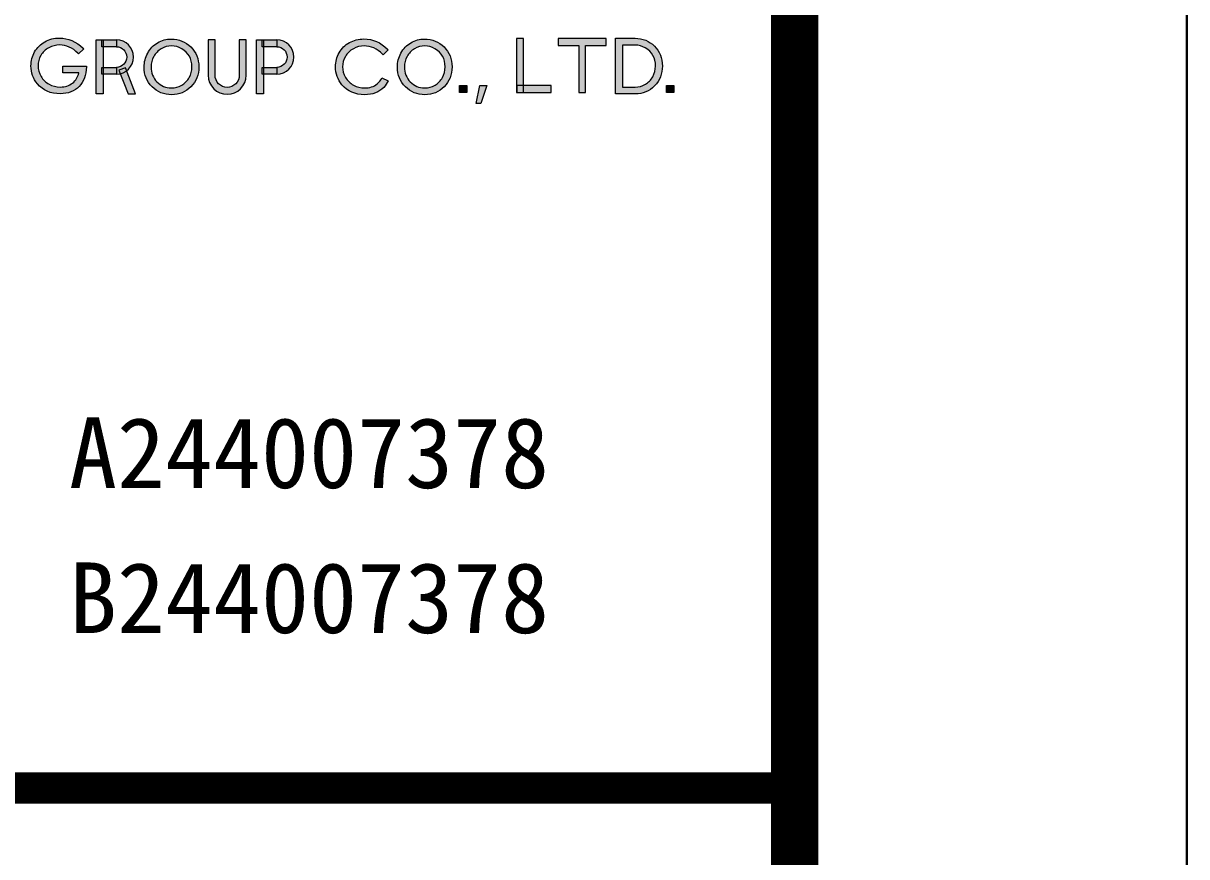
# Model space of a CAD drawing. Header units: millimetres. Extents: x 12325263 to 13848842, y -1463133 to 573208.
# Drawn here: x 12644391 to 12648842, y -1038945 to -1035758 of the extents above; entities that cross this region are included whole.
import ezdxf
from ezdxf.enums import TextEntityAlignment as Align

# ---------------------------------------------------------------- set-up
doc = ezdxf.new("R2010")
doc.units = ezdxf.units.MM
doc.header["$LTSCALE"] = 1000
for name, color, linetype in [('_U+56FE_U+5C42 1', 7, 'Continuous'), ('PUB_HATCH', 8, 'Continuous'), ('TITEXT', 7, 'Continuous'), ('TITLIN', 7, 'Continuous'), ('TITLIN1', 7, 'Continuous')]:
    doc.layers.add(name, color=color, linetype=linetype)
doc.styles.add('ACHT', font='simhei.ttf')
doc.styles.add('TITXC', font='simhei.ttf')
doc.styles.add('TITXV', font='', dxfattribs={"width": 0.7})
doc.styles.get('TITXV').set_extended_font_data('SimSun')

# ---------------------------------------------------------------- blocks, each defined once
blk = doc.blocks.new('logo2021new')
at = {"layer": '_U+56FE_U+5C42 1'}
h = blk.add_hatch(color=256, dxfattribs=at)
h.dxf.hatch_style = 2
edge = h.paths.add_edge_path()
edge.add_spline(control_points=[(397126.1, -17945.3), (397126.1, -17945.3), (397166.6, -17945.3), (397166.6, -17945.3), (397164.6, -17956.1), (397159.3, -17964.8), (397151, -17971.3), (397142.4, -17978.1), (397131.8, -17981.5), (397119.6, -17981.5), (397109.2, -17981.5), (397099.5, -17979.1), (397090.8, -17974.2), (397082.3, -17969.5), (397075.4, -17962.9), (397070.4, -17954.5), (397065.2, -17946.1), (397062.8, -17937.2), (397062.8, -17927.3), (397062.8, -17918.2), (397065.2, -17909.4), (397069.9, -17901.1), (397074.7, -17892.9), (397081.6, -17886.3), (397090.4, -17881.4), (397099, -17876.7), (397108.2, -17874.3), (397117.8, -17874.3), (397134.8, -17874.3), (397150.5, -17881.4), (397164.6, -17895.5), (397164.6, -17895.5), (397166.2, -17897.1), (397166.2, -17897.1), (397166.2, -17897.1), (397179.4, -17884.2), (397179.4, -17884.2), (397179.4, -17884.2), (397177.7, -17882.5), (397177.7, -17882.5), (397160, -17865.3), (397139.7, -17856.6), (397117.4, -17856.6), (397103.6, -17856.6), (397091.1, -17859.8), (397080.2, -17866), (397069.3, -17872.1), (397060.5, -17880.8), (397054.2, -17891.8), (397048, -17902.8), (397044.8, -17914.9), (397044.8, -17927.6), (397044.8, -17944.8), (397050.3, -17960.1), (397061.3, -17973.2), (397075.5, -17990.1), (397095, -17998.7), (397119.3, -17998.7), (397139.6, -17998.7), (397155.9, -17992.5), (397167.8, -17980.1), (397179.7, -17967.8), (397185.8, -17951.1), (397186, -17930.3), (397186, -17930.3), (397186, -17928), (397186, -17928), (397186, -17928), (397126.1, -17928), (397126.1, -17928), (397126.1, -17928), (397126.1, -17945.3), (397126.1, -17945.3)], knot_values=[0, 0, 0, 0, 1, 1, 1, 2, 2, 2, 3, 3, 3, 4, 4, 4, 5, 5, 5, 6, 6, 6, 7, 7, 7, 8, 8, 8, 9, 9, 9, 10, 10, 10, 11, 11, 11, 12, 12, 12, 13, 13, 13, 14, 14, 14, 15, 15, 15, 16, 16, 16, 17, 17, 17, 18, 18, 18, 19, 19, 19, 20, 20, 20, 21, 21, 21, 22, 22, 22, 23, 23, 23, 24, 24, 24, 24], degree=3, periodic=0)
h = blk.add_hatch(color=256, dxfattribs=at)
h.dxf.hatch_style = 2
h.paths.add_polyline_path([(397228.6, -17999.1), (397211.1, -17999.1), (397211.1, -17861.4), (397228.6, -17861.4)])
h = blk.add_hatch(color=256, dxfattribs=at)
h.dxf.hatch_style = 2
h.paths.add_polyline_path([(397262.9, -17878.9), (397225.3, -17878.9), (397225.3, -17861.4), (397262.9, -17861.4)])
h = blk.add_hatch(color=256, dxfattribs=at)
h.dxf.hatch_style = 2
edge = h.paths.add_edge_path()
edge.add_spline(control_points=[(397262.9, -17948.8), (397262.9, -17948.8), (397262.9, -17931.3), (397262.9, -17931.3), (397277.3, -17931.3), (397289, -17919.5), (397289, -17905.1), (397289, -17890.7), (397277.3, -17878.9), (397262.9, -17878.9), (397262.9, -17878.9), (397262.9, -17861.4), (397262.9, -17861.4), (397286.9, -17861.4), (397306.5, -17881), (397306.5, -17905.1), (397306.5, -17929.2), (397286.9, -17948.8), (397262.9, -17948.8)], knot_values=[0, 0, 0, 0, 1, 1, 1, 2, 2, 2, 3, 3, 3, 4, 4, 4, 5, 5, 5, 6, 6, 6, 6], degree=3, periodic=0)
h = blk.add_hatch(color=256, dxfattribs=at)
h.dxf.hatch_style = 2
edge = h.paths.add_edge_path()
edge.add_spline(control_points=[(397402.3, -17859.1), (397390, -17859.1), (397378.4, -17862.3), (397367.8, -17868.6), (397357.1, -17875), (397348.6, -17883.8), (397342.5, -17894.9), (397336.5, -17906), (397333.4, -17918), (397333.4, -17930.8), (397333.4, -17950.6), (397340.3, -17967.5), (397353.7, -17980.9), (397367.2, -17994.4), (397383.9, -18001.3), (397403.4, -18001.3), (397422.8, -18001.3), (397439.5, -17994.4), (397452.8, -17980.7), (397466.1, -17967), (397472.9, -17950), (397472.9, -17930.2), (397472.9, -17910), (397466, -17892.9), (397452.5, -17879.3), (397439, -17865.9), (397422.1, -17859.1), (397402.3, -17859.1)], knot_values=[0, 0, 0, 0, 1, 1, 1, 2, 2, 2, 3, 3, 3, 4, 4, 4, 5, 5, 5, 6, 6, 6, 7, 7, 7, 8, 8, 8, 9, 9, 9, 9], degree=3, periodic=0)
edge = h.paths.add_edge_path()
edge.add_spline(control_points=[(397448.3, -17957.6), (397443.7, -17965.8), (397437.3, -17972.3), (397429.3, -17976.9), (397421.3, -17981.5), (397412.4, -17983.8), (397403, -17983.8), (397388.5, -17983.8), (397376.1, -17978.7), (397366.2, -17968.4), (397356.3, -17958.2), (397351.3, -17945.5), (397351.3, -17930.8), (397351.3, -17920.8), (397353.6, -17911.6), (397358.1, -17903.4), (397362.7, -17895.2), (397368.9, -17888.8), (397377.1, -17883.9), (397385.1, -17879.2), (397393.8, -17876.7), (397402.9, -17876.7), (397412.2, -17876.7), (397421, -17879.2), (397429.2, -17883.9), (397446.7, -17894.2), (397455.1, -17909.3), (397455.1, -17930.2), (397455.1, -17940.1), (397452.8, -17949.3), (397448.3, -17957.6)], knot_values=[0, 0, 0, 0, 1, 1, 1, 2, 2, 2, 3, 3, 3, 4, 4, 4, 5, 5, 5, 6, 6, 6, 7, 7, 7, 8, 8, 8, 9, 9, 9, 10, 10, 10, 10], degree=3, periodic=0)
h = blk.add_hatch(color=256, dxfattribs=at)
h.dxf.hatch_style = 2
edge = h.paths.add_edge_path()
edge.add_spline(control_points=[(397576.1, -17951.4), (397576.1, -17968.5), (397562.3, -17982.4), (397545.2, -17982.4), (397528.2, -17982.4), (397514.3, -17968.5), (397514.3, -17951.4), (397514.3, -17951.4), (397514.3, -17861.2), (397514.3, -17861.2), (397514.3, -17861.2), (397496.6, -17861.2), (397496.6, -17861.2), (397496.6, -17861.2), (397496.6, -17951.4), (397496.6, -17951.4), (397496.6, -17978.2), (397518.4, -18000), (397545.2, -18000), (397572, -18000), (397593.8, -17978.2), (397593.8, -17951.4), (397593.8, -17951.4), (397593.8, -17861.2), (397593.8, -17861.2), (397593.8, -17861.2), (397576.1, -17861.2), (397576.1, -17861.2), (397576.1, -17861.2), (397576.1, -17951.4), (397576.1, -17951.4)], knot_values=[0, 0, 0, 0, 1, 1, 1, 2, 2, 2, 3, 3, 3, 4, 4, 4, 5, 5, 5, 6, 6, 6, 7, 7, 7, 8, 8, 8, 9, 9, 9, 10, 10, 10, 10], degree=3, periodic=0)
h = blk.add_hatch(color=256, dxfattribs=at)
h.dxf.hatch_style = 2
h.paths.add_polyline_path([(397637.6, -17999.1), (397620.1, -17999.1), (397620.1, -17861.4), (397637.6, -17861.4)])
h = blk.add_hatch(color=256, dxfattribs=at)
h.dxf.hatch_style = 2
h.paths.add_polyline_path([(397671.9, -17878.9), (397634.3, -17878.9), (397634.3, -17861.4), (397671.9, -17861.4)])
h = blk.add_hatch(color=256, dxfattribs=at)
h.dxf.hatch_style = 2
edge = h.paths.add_edge_path()
edge.add_spline(control_points=[(397671.9, -17948.8), (397671.9, -17948.8), (397671.9, -17931.3), (397671.9, -17931.3), (397686.3, -17931.3), (397698, -17919.5), (397698, -17905.1), (397698, -17890.7), (397686.3, -17878.9), (397671.9, -17878.9), (397671.9, -17878.9), (397671.9, -17861.4), (397671.9, -17861.4), (397696, -17861.4), (397715.6, -17881), (397715.6, -17905.1), (397715.6, -17929.2), (397696, -17948.8), (397671.9, -17948.8)], knot_values=[0, 0, 0, 0, 1, 1, 1, 2, 2, 2, 3, 3, 3, 4, 4, 4, 5, 5, 5, 6, 6, 6, 6], degree=3, periodic=0)
h = blk.add_hatch(color=256, dxfattribs=at)
h.dxf.hatch_style = 2
edge = h.paths.add_edge_path()
edge.add_spline(control_points=[(397939.9, -17958.1), (397937.1, -17964.2), (397933.1, -17969.5), (397927.7, -17973.7), (397919.1, -17980.5), (397908.5, -17983.9), (397896.3, -17983.9), (397885.9, -17983.9), (397876.2, -17981.4), (397867.4, -17976.6), (397859, -17971.9), (397852.1, -17965.3), (397847, -17956.9), (397841.9, -17948.4), (397839.4, -17939.5), (397839.4, -17929.7), (397839.4, -17920.6), (397841.8, -17911.8), (397846.6, -17903.5), (397851.4, -17895.3), (397858.2, -17888.6), (397867.1, -17883.8), (397875.6, -17879), (397884.9, -17876.6), (397894.5, -17876.6), (397911.5, -17876.6), (397927.2, -17883.8), (397941.3, -17897.8), (397941.3, -17897.8), (397942.9, -17899.5), (397942.9, -17899.5), (397942.9, -17899.5), (397956, -17886.6), (397956, -17886.6), (397956, -17886.6), (397954.3, -17884.9), (397954.3, -17884.9), (397936.6, -17867.7), (397916.3, -17859), (397894, -17859), (397880.3, -17859), (397867.8, -17862.1), (397856.9, -17868.3), (397845.9, -17874.5), (397837.2, -17883.2), (397830.9, -17894.2), (397824.6, -17905.2), (397821.5, -17917.2), (397821.5, -17930), (397821.5, -17947.2), (397827, -17962.5), (397837.9, -17975.6), (397852.1, -17992.5), (397871.7, -18001.1), (397896, -18001.1), (397916.2, -18001.1), (397932.5, -17994.9), (397944.5, -17982.5), (397949.3, -17977.5), (397952.9, -17971.7), (397955.8, -17965.3), (397955.8, -17965.3), (397939.9, -17958.1), (397939.9, -17958.1)], knot_values=[0, 0, 0, 0, 1, 1, 1, 2, 2, 2, 3, 3, 3, 4, 4, 4, 5, 5, 5, 6, 6, 6, 7, 7, 7, 8, 8, 8, 9, 9, 9, 10, 10, 10, 11, 11, 11, 12, 12, 12, 13, 13, 13, 14, 14, 14, 15, 15, 15, 16, 16, 16, 17, 17, 17, 18, 18, 18, 19, 19, 19, 20, 20, 20, 21, 21, 21, 21], degree=3, periodic=0)
h = blk.add_hatch(color=256, dxfattribs=at)
h.dxf.hatch_style = 2
edge = h.paths.add_edge_path()
edge.add_spline(control_points=[(398048.3, -17859.1), (398036, -17859.1), (398024.3, -17862.3), (398013.7, -17868.6), (398003, -17875), (397994.5, -17883.8), (397988.4, -17894.9), (397982.4, -17906), (397979.3, -17918), (397979.3, -17930.8), (397979.3, -17950.6), (397986.2, -17967.5), (397999.7, -17980.9), (398013.1, -17994.4), (398029.8, -18001.3), (398049.3, -18001.3), (398068.7, -18001.3), (398085.4, -17994.4), (398098.7, -17980.7), (398112, -17967), (398118.8, -17950), (398118.8, -17930.2), (398118.8, -17910), (398111.9, -17892.9), (398098.4, -17879.3), (398084.9, -17865.9), (398068.1, -17859.1), (398048.3, -17859.1)], knot_values=[0, 0, 0, 0, 1, 1, 1, 2, 2, 2, 3, 3, 3, 4, 4, 4, 5, 5, 5, 6, 6, 6, 7, 7, 7, 8, 8, 8, 9, 9, 9, 9], degree=3, periodic=0)
edge = h.paths.add_edge_path()
edge.add_spline(control_points=[(398094.2, -17957.6), (398089.6, -17965.8), (398083.3, -17972.3), (398075.3, -17976.9), (398067.2, -17981.5), (398058.4, -17983.8), (398048.9, -17983.8), (398034.4, -17983.8), (398022, -17978.7), (398012.1, -17968.4), (398002.2, -17958.2), (397997.2, -17945.5), (397997.2, -17930.8), (397997.2, -17920.8), (397999.5, -17911.6), (398004, -17903.4), (398008.6, -17895.2), (398014.8, -17888.8), (398023, -17883.9), (398031, -17879.2), (398039.7, -17876.7), (398048.9, -17876.7), (398058.1, -17876.7), (398066.9, -17879.2), (398075.1, -17883.9), (398092.6, -17894.2), (398101.1, -17909.3), (398101.1, -17930.2), (398101.1, -17940.1), (398098.8, -17949.3), (398094.2, -17957.6)], knot_values=[0, 0, 0, 0, 1, 1, 1, 2, 2, 2, 3, 3, 3, 4, 4, 4, 5, 5, 5, 6, 6, 6, 7, 7, 7, 8, 8, 8, 9, 9, 9, 10, 10, 10, 10], degree=3, periodic=0)
h = blk.add_hatch(color=256, dxfattribs=at)
h.dxf.hatch_style = 2
h.paths.add_polyline_path([(398283.3, -17995.6), (398300.9, -17995.6), (398300.9, -17857.8), (398283.3, -17857.8)])
h = blk.add_hatch(color=256, dxfattribs=at)
h.dxf.hatch_style = 2
h.paths.add_polyline_path([(398389, -17875.4), (398441.7, -17875.4), (398441.7, -17995.6), (398459.4, -17995.6), (398459.4, -17875.4), (398512.1, -17875.4), (398512.1, -17857.8), (398389, -17857.8)])
h = blk.add_hatch(color=256, dxfattribs=at)
h.dxf.hatch_style = 2
edge = h.paths.add_edge_path()
edge.add_spline(control_points=[(398585.6, -17857), (398585.6, -17857), (398535.9, -17857), (398535.9, -17857), (398535.9, -17857), (398535.9, -17999.1), (398535.9, -17999.1), (398535.9, -17999.1), (398585.3, -17999.1), (398585.3, -17999.1), (398585.3, -17999.1), (398585.8, -17999.1), (398585.8, -17999.1), (398605.3, -17999.1), (398621.9, -17992.2), (398635.3, -17978.5), (398648.6, -17964.8), (398655.3, -17947.8), (398655.3, -17928), (398655.3, -17907.8), (398648.5, -17890.7), (398634.9, -17877.1), (398621.7, -17864), (398605.1, -17857.2), (398585.6, -17857)], knot_values=[0, 0, 0, 0, 1, 1, 1, 2, 2, 2, 3, 3, 3, 4, 4, 4, 5, 5, 5, 6, 6, 6, 7, 7, 7, 8, 8, 8, 8], degree=3, periodic=0)
edge = h.paths.add_edge_path()
edge.add_spline(control_points=[(398630.7, -17955.4), (398626.2, -17963.6), (398619.8, -17970), (398611.8, -17974.6), (398603.8, -17979.3), (398595, -17981.6), (398585.6, -17981.6), (398585.6, -17981.6), (398553.3, -17981.6), (398553.3, -17981.6), (398553.3, -17981.6), (398553.3, -17874.5), (398553.3, -17874.5), (398553.3, -17874.5), (398583.3, -17874.5), (398583.3, -17874.5), (398583.3, -17874.5), (398583.3, -17874.6), (398583.3, -17874.6), (398583.3, -17874.6), (398585.6, -17874.6), (398585.6, -17874.6), (398594.7, -17874.6), (398603.5, -17877), (398611.6, -17881.7), (398629.1, -17892), (398637.6, -17907.1), (398637.6, -17928), (398637.6, -17937.9), (398635.3, -17947.2), (398630.7, -17955.4)], knot_values=[0, 0, 0, 0, 1, 1, 1, 2, 2, 2, 3, 3, 3, 4, 4, 4, 5, 5, 5, 6, 6, 6, 7, 7, 7, 8, 8, 8, 9, 9, 9, 10, 10, 10, 10], degree=3, periodic=0)
h = blk.add_hatch(color=256, dxfattribs=at)
h.dxf.hatch_style = 2
h.paths.add_polyline_path([(397262.9, -17948.8), (397225.3, -17948.8), (397225.3, -17931.3), (397262.9, -17931.3)])
h = blk.add_hatch(color=256, dxfattribs=at)
h.dxf.hatch_style = 2
h.paths.add_polyline_path([(397311.4, -17999.1), (397285.5, -17932.3), (397269.2, -17938.6), (397292.6, -17999.1)])
h = blk.add_hatch(color=256, dxfattribs=at)
h.dxf.hatch_style = 2
h.paths.add_polyline_path([(397671.9, -17948.8), (397634.3, -17948.8), (397634.3, -17931.3), (397671.9, -17931.3)])
h = blk.add_hatch(color=256, dxfattribs=at)
h.dxf.hatch_style = 2
h.paths.add_polyline_path([(398156.2, -17995.6), (398137.9, -17995.6), (398137.9, -17977.3), (398156.2, -17977.3)])
h = blk.add_hatch(color=256, dxfattribs=at)
h.dxf.hatch_style = 2
h.paths.add_polyline_path([(398192.5, -18023.9), (398180.5, -18023.9), (398189.5, -17977.3), (398207.7, -17977.3)])
h = blk.add_hatch(color=256, dxfattribs=at)
h.dxf.hatch_style = 2
h.paths.add_polyline_path([(398284.2, -17978), (398284.2, -17995.6), (398371.5, -17995.6), (398371.5, -17978)])
h = blk.add_hatch(color=256, dxfattribs=at)
h.dxf.hatch_style = 2
h.paths.add_polyline_path([(398684.3, -17995.6), (398666, -17995.6), (398666, -17977.3), (398684.3, -17977.3)])
at = {"layer": '_U+56FE_U+5C42 1', "lineweight": 0}
for points in [[(397228.6, -17999.1), (397211.1, -17999.1), (397211.1, -17861.4), (397228.6, -17861.4), (397228.6, -17999.1)], [(397262.9, -17878.9), (397225.3, -17878.9), (397225.3, -17861.4), (397262.9, -17861.4), (397262.9, -17878.9)], [(397637.6, -17999.1), (397620.1, -17999.1), (397620.1, -17861.4), (397637.6, -17861.4), (397637.6, -17999.1)], [(397671.9, -17878.9), (397634.3, -17878.9), (397634.3, -17861.4), (397671.9, -17861.4), (397671.9, -17878.9)], [(398283.3, -17995.6), (398300.9, -17995.6), (398300.9, -17857.8), (398283.3, -17857.8), (398283.3, -17995.6)], [(398389, -17875.4), (398441.7, -17875.4), (398441.7, -17995.6), (398459.4, -17995.6), (398459.4, -17875.4), (398512.1, -17875.4), (398512.1, -17857.8), (398389, -17857.8), (398389, -17875.4)], [(397262.9, -17948.8), (397225.3, -17948.8), (397225.3, -17931.3), (397262.9, -17931.3), (397262.9, -17948.8)], [(397311.4, -17999.1), (397285.5, -17932.3), (397269.2, -17938.6), (397292.6, -17999.1), (397311.4, -17999.1)], [(397671.9, -17948.8), (397634.3, -17948.8), (397634.3, -17931.3), (397671.9, -17931.3), (397671.9, -17948.8)], [(398156.2, -17995.6), (398137.9, -17995.6), (398137.9, -17977.3), (398156.2, -17977.3), (398156.2, -17995.6)], [(398192.5, -18023.9), (398180.5, -18023.9), (398189.5, -17977.3), (398207.7, -17977.3), (398192.5, -18023.9)], [(398284.2, -17978), (398284.2, -17995.6), (398371.5, -17995.6), (398371.5, -17978), (398284.2, -17978)], [(398684.3, -17995.6), (398666, -17995.6), (398666, -17977.3), (398684.3, -17977.3), (398684.3, -17995.6)]]:
    blk.add_lwpolyline(points, dxfattribs=at)
for points, knots in [([(397126.1, -17945.3), (397126.1, -17945.3), (397166.6, -17945.3), (397166.6, -17945.3), (397164.6, -17956.1), (397159.3, -17964.8), (397151, -17971.3), (397142.4, -17978.1), (397131.8, -17981.5), (397119.6, -17981.5), (397109.2, -17981.5), (397099.5, -17979.1), (397090.8, -17974.2), (397082.3, -17969.5), (397075.4, -17962.9), (397070.4, -17954.5), (397065.2, -17946.1), (397062.8, -17937.2), (397062.8, -17927.3), (397062.8, -17918.2), (397065.2, -17909.4), (397069.9, -17901.1), (397074.7, -17892.9), (397081.6, -17886.3), (397090.4, -17881.4), (397099, -17876.7), (397108.2, -17874.3), (397117.8, -17874.3), (397134.8, -17874.3), (397150.5, -17881.4), (397164.6, -17895.5), (397164.6, -17895.5), (397166.2, -17897.1), (397166.2, -17897.1), (397166.2, -17897.1), (397179.4, -17884.2), (397179.4, -17884.2), (397179.4, -17884.2), (397177.7, -17882.5), (397177.7, -17882.5), (397160, -17865.3), (397139.7, -17856.6), (397117.4, -17856.6), (397103.6, -17856.6), (397091.1, -17859.8), (397080.2, -17866), (397069.3, -17872.1), (397060.5, -17880.8), (397054.2, -17891.8), (397048, -17902.8), (397044.8, -17914.9), (397044.8, -17927.6), (397044.8, -17944.8), (397050.3, -17960.1), (397061.3, -17973.2), (397075.5, -17990.1), (397095, -17998.7), (397119.3, -17998.7), (397139.6, -17998.7), (397155.9, -17992.5), (397167.8, -17980.1), (397179.7, -17967.8), (397185.8, -17951.1), (397186, -17930.3), (397186, -17930.3), (397186, -17928), (397186, -17928), (397186, -17928), (397126.1, -17928), (397126.1, -17928), (397126.1, -17928), (397126.1, -17945.3), (397126.1, -17945.3)], [0, 0, 0, 0, 1, 1, 1, 2, 2, 2, 3, 3, 3, 4, 4, 4, 5, 5, 5, 6, 6, 6, 7, 7, 7, 8, 8, 8, 9, 9, 9, 10, 10, 10, 11, 11, 11, 12, 12, 12, 13, 13, 13, 14, 14, 14, 15, 15, 15, 16, 16, 16, 17, 17, 17, 18, 18, 18, 19, 19, 19, 20, 20, 20, 21, 21, 21, 22, 22, 22, 23, 23, 23, 24, 24, 24, 24]), ([(397262.9, -17948.8), (397262.9, -17948.8), (397262.9, -17931.3), (397262.9, -17931.3), (397277.3, -17931.3), (397289, -17919.5), (397289, -17905.1), (397289, -17890.7), (397277.3, -17878.9), (397262.9, -17878.9), (397262.9, -17878.9), (397262.9, -17861.4), (397262.9, -17861.4), (397286.9, -17861.4), (397306.5, -17881), (397306.5, -17905.1), (397306.5, -17929.2), (397286.9, -17948.8), (397262.9, -17948.8)], [0, 0, 0, 0, 1, 1, 1, 2, 2, 2, 3, 3, 3, 4, 4, 4, 5, 5, 5, 6, 6, 6, 6]), ([(397402.3, -17859.1), (397390, -17859.1), (397378.4, -17862.3), (397367.8, -17868.6), (397357.1, -17875), (397348.6, -17883.8), (397342.5, -17894.9), (397336.5, -17906), (397333.4, -17918), (397333.4, -17930.8), (397333.4, -17950.6), (397340.3, -17967.5), (397353.7, -17980.9), (397367.2, -17994.4), (397383.9, -18001.3), (397403.4, -18001.3), (397422.8, -18001.3), (397439.5, -17994.4), (397452.8, -17980.7), (397466.1, -17967), (397472.9, -17950), (397472.9, -17930.2), (397472.9, -17910), (397466, -17892.9), (397452.5, -17879.3), (397439, -17865.9), (397422.1, -17859.1), (397402.3, -17859.1)], [0, 0, 0, 0, 1, 1, 1, 2, 2, 2, 3, 3, 3, 4, 4, 4, 5, 5, 5, 6, 6, 6, 7, 7, 7, 8, 8, 8, 9, 9, 9, 9]), ([(397671.9, -17948.8), (397671.9, -17948.8), (397671.9, -17931.3), (397671.9, -17931.3), (397686.3, -17931.3), (397698, -17919.5), (397698, -17905.1), (397698, -17890.7), (397686.3, -17878.9), (397671.9, -17878.9), (397671.9, -17878.9), (397671.9, -17861.4), (397671.9, -17861.4), (397696, -17861.4), (397715.6, -17881), (397715.6, -17905.1), (397715.6, -17929.2), (397696, -17948.8), (397671.9, -17948.8)], [0, 0, 0, 0, 1, 1, 1, 2, 2, 2, 3, 3, 3, 4, 4, 4, 5, 5, 5, 6, 6, 6, 6]), ([(397939.9, -17958.1), (397937.1, -17964.2), (397933.1, -17969.5), (397927.7, -17973.7), (397919.1, -17980.5), (397908.5, -17983.9), (397896.3, -17983.9), (397885.9, -17983.9), (397876.2, -17981.4), (397867.4, -17976.6), (397859, -17971.9), (397852.1, -17965.3), (397847, -17956.9), (397841.9, -17948.4), (397839.4, -17939.5), (397839.4, -17929.7), (397839.4, -17920.6), (397841.8, -17911.8), (397846.6, -17903.5), (397851.4, -17895.3), (397858.2, -17888.6), (397867.1, -17883.8), (397875.6, -17879), (397884.9, -17876.6), (397894.5, -17876.6), (397911.5, -17876.6), (397927.2, -17883.8), (397941.3, -17897.8), (397941.3, -17897.8), (397942.9, -17899.5), (397942.9, -17899.5), (397942.9, -17899.5), (397956, -17886.6), (397956, -17886.6), (397956, -17886.6), (397954.3, -17884.9), (397954.3, -17884.9), (397936.6, -17867.7), (397916.3, -17859), (397894, -17859), (397880.3, -17859), (397867.8, -17862.1), (397856.9, -17868.3), (397845.9, -17874.5), (397837.2, -17883.2), (397830.9, -17894.2), (397824.6, -17905.2), (397821.5, -17917.2), (397821.5, -17930), (397821.5, -17947.2), (397827, -17962.5), (397837.9, -17975.6), (397852.1, -17992.5), (397871.7, -18001.1), (397896, -18001.1), (397916.2, -18001.1), (397932.5, -17994.9), (397944.5, -17982.5), (397949.3, -17977.5), (397952.9, -17971.7), (397955.8, -17965.3), (397955.8, -17965.3), (397939.9, -17958.1), (397939.9, -17958.1)], [0, 0, 0, 0, 1, 1, 1, 2, 2, 2, 3, 3, 3, 4, 4, 4, 5, 5, 5, 6, 6, 6, 7, 7, 7, 8, 8, 8, 9, 9, 9, 10, 10, 10, 11, 11, 11, 12, 12, 12, 13, 13, 13, 14, 14, 14, 15, 15, 15, 16, 16, 16, 17, 17, 17, 18, 18, 18, 19, 19, 19, 20, 20, 20, 21, 21, 21, 21]), ([(398048.3, -17859.1), (398036, -17859.1), (398024.3, -17862.3), (398013.7, -17868.6), (398003, -17875), (397994.5, -17883.8), (397988.4, -17894.9), (397982.4, -17906), (397979.3, -17918), (397979.3, -17930.8), (397979.3, -17950.6), (397986.2, -17967.5), (397999.7, -17980.9), (398013.1, -17994.4), (398029.8, -18001.3), (398049.3, -18001.3), (398068.7, -18001.3), (398085.4, -17994.4), (398098.7, -17980.7), (398112, -17967), (398118.8, -17950), (398118.8, -17930.2), (398118.8, -17910), (398111.9, -17892.9), (398098.4, -17879.3), (398084.9, -17865.9), (398068.1, -17859.1), (398048.3, -17859.1)], [0, 0, 0, 0, 1, 1, 1, 2, 2, 2, 3, 3, 3, 4, 4, 4, 5, 5, 5, 6, 6, 6, 7, 7, 7, 8, 8, 8, 9, 9, 9, 9]), ([(398585.6, -17857), (398585.6, -17857), (398535.9, -17857), (398535.9, -17857), (398535.9, -17857), (398535.9, -17999.1), (398535.9, -17999.1), (398535.9, -17999.1), (398585.3, -17999.1), (398585.3, -17999.1), (398585.3, -17999.1), (398585.8, -17999.1), (398585.8, -17999.1), (398605.3, -17999.1), (398621.9, -17992.2), (398635.3, -17978.5), (398648.6, -17964.8), (398655.3, -17947.8), (398655.3, -17928), (398655.3, -17907.8), (398648.5, -17890.7), (398634.9, -17877.1), (398621.7, -17864), (398605.1, -17857.2), (398585.6, -17857)], [0, 0, 0, 0, 1, 1, 1, 2, 2, 2, 3, 3, 3, 4, 4, 4, 5, 5, 5, 6, 6, 6, 7, 7, 7, 8, 8, 8, 8]), ([(397448.3, -17957.6), (397443.7, -17965.8), (397437.3, -17972.3), (397429.3, -17976.9), (397421.3, -17981.5), (397412.4, -17983.8), (397403, -17983.8), (397388.5, -17983.8), (397376.1, -17978.7), (397366.2, -17968.4), (397356.3, -17958.2), (397351.3, -17945.5), (397351.3, -17930.8), (397351.3, -17920.8), (397353.6, -17911.6), (397358.1, -17903.4), (397362.7, -17895.2), (397368.9, -17888.8), (397377.1, -17883.9), (397385.1, -17879.2), (397393.8, -17876.7), (397402.9, -17876.7), (397412.2, -17876.7), (397421, -17879.2), (397429.2, -17883.9), (397446.7, -17894.2), (397455.1, -17909.3), (397455.1, -17930.2), (397455.1, -17940.1), (397452.8, -17949.3), (397448.3, -17957.6)], [0, 0, 0, 0, 1, 1, 1, 2, 2, 2, 3, 3, 3, 4, 4, 4, 5, 5, 5, 6, 6, 6, 7, 7, 7, 8, 8, 8, 9, 9, 9, 10, 10, 10, 10]), ([(398094.2, -17957.6), (398089.6, -17965.8), (398083.3, -17972.3), (398075.3, -17976.9), (398067.2, -17981.5), (398058.4, -17983.8), (398048.9, -17983.8), (398034.4, -17983.8), (398022, -17978.7), (398012.1, -17968.4), (398002.2, -17958.2), (397997.2, -17945.5), (397997.2, -17930.8), (397997.2, -17920.8), (397999.5, -17911.6), (398004, -17903.4), (398008.6, -17895.2), (398014.8, -17888.8), (398023, -17883.9), (398031, -17879.2), (398039.7, -17876.7), (398048.9, -17876.7), (398058.1, -17876.7), (398066.9, -17879.2), (398075.1, -17883.9), (398092.6, -17894.2), (398101.1, -17909.3), (398101.1, -17930.2), (398101.1, -17940.1), (398098.8, -17949.3), (398094.2, -17957.6)], [0, 0, 0, 0, 1, 1, 1, 2, 2, 2, 3, 3, 3, 4, 4, 4, 5, 5, 5, 6, 6, 6, 7, 7, 7, 8, 8, 8, 9, 9, 9, 10, 10, 10, 10]), ([(398630.7, -17955.4), (398626.2, -17963.6), (398619.8, -17970), (398611.8, -17974.6), (398603.8, -17979.3), (398595, -17981.6), (398585.6, -17981.6), (398585.6, -17981.6), (398553.3, -17981.6), (398553.3, -17981.6), (398553.3, -17981.6), (398553.3, -17874.5), (398553.3, -17874.5), (398553.3, -17874.5), (398583.3, -17874.5), (398583.3, -17874.5), (398583.3, -17874.5), (398583.3, -17874.6), (398583.3, -17874.6), (398583.3, -17874.6), (398585.6, -17874.6), (398585.6, -17874.6), (398594.7, -17874.6), (398603.5, -17877), (398611.6, -17881.7), (398629.1, -17892), (398637.6, -17907.1), (398637.6, -17928), (398637.6, -17937.9), (398635.3, -17947.2), (398630.7, -17955.4)], [0, 0, 0, 0, 1, 1, 1, 2, 2, 2, 3, 3, 3, 4, 4, 4, 5, 5, 5, 6, 6, 6, 7, 7, 7, 8, 8, 8, 9, 9, 9, 10, 10, 10, 10]), ([(397496.6, -17951.4), (397496.6, -17978.2), (397518.4, -18000), (397545.2, -18000), (397572, -18000), (397593.8, -17978.2), (397593.8, -17951.4)], [5, 5, 5, 5, 6, 6, 6, 7, 7, 7, 7]), ([(397576.1, -17951.4), (397576.1, -17968.5), (397562.3, -17982.4), (397545.2, -17982.4), (397528.2, -17982.4), (397514.3, -17968.5), (397514.3, -17951.4)], [0, 0, 0, 0, 1, 1, 1, 2, 2, 2, 2])]:
    blk.add_open_spline(points, degree=3, knots=knots, dxfattribs=at)
for points in [[(397514.3, -17861.2), (397514.3, -17861.2), (397496.6, -17861.2), (397496.6, -17861.2)], [(397496.6, -17861.2), (397496.6, -17861.2), (397496.6, -17951.4), (397496.6, -17951.4)], [(397514.3, -17951.4), (397514.3, -17951.4), (397514.3, -17861.2), (397514.3, -17861.2)], [(397593.8, -17861.2), (397593.8, -17861.2), (397576.1, -17861.2), (397576.1, -17861.2)], [(397576.1, -17861.2), (397576.1, -17861.2), (397576.1, -17951.4), (397576.1, -17951.4)], [(397593.8, -17951.4), (397593.8, -17951.4), (397593.8, -17861.2), (397593.8, -17861.2)]]:
    blk.add_open_spline(points, degree=3, dxfattribs=at)
at = {"layer": 'TITLIN', "const_width": 80}
blk.add_lwpolyline([(392492.5, -19768.5), (398992.5, -19768.5)], dxfattribs=at)
at = {"layer": 'TITEXT', "style": 'TITXV'}
for s, p in [('工程设计甲级资质证书编号：A244007378', (393950, -19004.1)), ('工程勘察甲级资质证书编号：B244007378', (393950, -19373.8))]:
    blk.add_text(s, height=180, dxfattribs=at).set_placement(p)
blk = doc.blocks.new('横向图框_A0')
at = {"layer": 'TITLIN1'}
blk.add_lwpolyline([(0, 0), (1189, 0), (1189, 841), (0, 841)], close=True, dxfattribs=at)
at = {"layer": 'TITLIN1', "const_width": 1.2}
blk.add_lwpolyline([(25, 10), (1179, 10), (1179, 831), (25, 831)], close=True, dxfattribs=at)
blk.add_lwpolyline([(25, 10), (1179, 10), (1179, 831), (25, 831)], close=True, dxfattribs=at)
at = {"xscale": 0.01, "yscale": 0.01, "zscale": 0.01}
blk.add_blockref('logo2021new', (-2810.925, 997.192), dxfattribs=at)
at = {"style": 'TITXV', "width": 0.8}
for tag, p in [('智能化', (9.375, 781)), ('暖通', (3.125, 781)), ('给排水', (15.625, 705)), ('建筑', (3.125, 705)), ('结构', (9.375, 705)), ('电气', (21.875, 705))]:
    blk.add_attdef(tag, text='', height=2.5, rotation=90, dxfattribs=at).set_placement(p, align=Align.MIDDLE_CENTER)
for tag, height, style, p in [('总工程师', 3, 'ACHT', (1143.109, 210.304)), ('审定', 3, 'ACHT', (1143.109, 202.304)), ('审核', 3, 'ACHT', (1143.109, 194.304)), ('设计总负责人1', 3, 'ACHT', (1143.109, 186.304)), ('设计总负责人2', 3, 'ACHT', (1143.109, 178.304)), ('设计总负责人3', 3, 'ACHT', (1143.109, 170.304)), ('专业负责人1', 3, 'ACHT', (1143.109, 162.304)), ('专业负责人2', 3, 'ACHT', (1143.109, 154.304)), ('专业负责人3', 3, 'ACHT', (1143.109, 146.304)), ('校核1', 3, 'ACHT', (1143.109, 138.304)), ('校核2', 3, 'ACHT', (1143.109, 130.304)), ('设计1', 3, 'ACHT', (1143.109, 122.304)), ('设计2', 3, 'ACHT', (1143.109, 114.304)), ('工程编号', 3, 'TITXC', (1142.308, 74.793)), ('专业', 3, 'TITXC', (1170.433, 74.793)), ('设计阶段', 3, 'TITXC', (1155.544, 67.776)), ('图号', 5, 'TITXC', (1140.343, 32.746)), ('出图日期', 3, 'ACHT', (1144.346, 24.293))]:
    blk.add_attdef(tag, text='', height=height, dxfattribs=dict(style=style)).set_placement(p, align=Align.MIDDLE_CENTER)
at = {"style": 'TITXC', "flags": 1}
for tag, height, p in [('建设单位', 3, (1149.822, 102.293)), ('工程名称', 3, (1149.822, 86.293)), ('图纸名称', 5, (1149.822, 51.043))]:
    blk.add_attdef(tag, text='', height=height, dxfattribs=at).set_placement(p, align=Align.MIDDLE_CENTER)
at = {"style": 'ACHT', "width": 0.8}
for tag, p in [('版本号', (1172.763, 32.793)), ('序号', (1172.763, 24.293))]:
    blk.add_attdef(tag, text='', height=3, dxfattribs=at).set_placement(p, align=Align.MIDDLE_CENTER)
blk = doc.blocks.new('*U20')
blk.add_blockref('横向图框_A0', (0, 0))
blk = doc.blocks.new('A$C15443CC7')
at = {"xscale": 150, "yscale": 150, "zscale": 150}
blk.add_blockref('*U20', (0, 0), dxfattribs=at)

msp = doc.modelspace()

# ---------------------------------------------------------------- linework, layer by layer
at = {"layer": 'PUB_HATCH'}
msp.add_lwpolyline([(12468841.6, -983133), (12648841.6, -983133), (12648841.6, -1213133), (12468841.6, -1213133)], close=True, dxfattribs=at)

# ---------------------------------------------------------------- block references
msp.add_blockref('A$C15443CC7', (12470491.6, -1158608))

doc.saveas('drawing.dxf')
